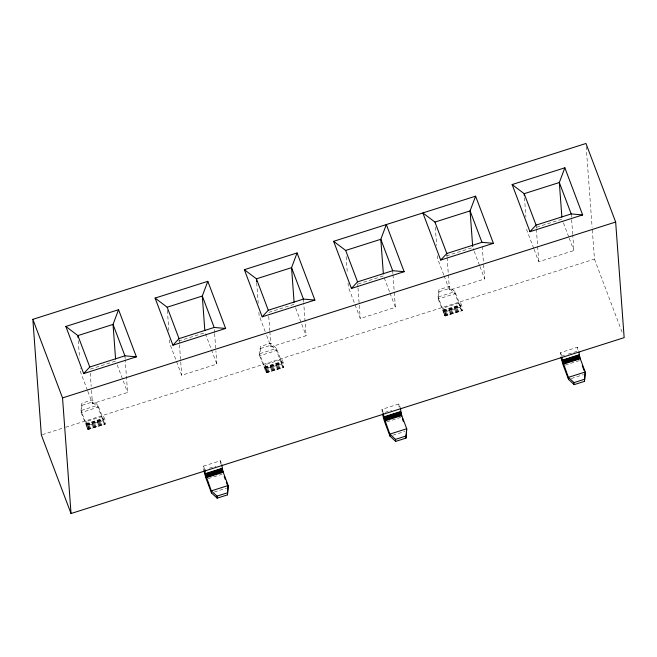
<?xml version="1.0" encoding="UTF-8"?>
<svg xmlns="http://www.w3.org/2000/svg" width="657" height="657" viewBox="0 0 657 657"><rect width="100%" height="100%" fill="white"/><g stroke="black" fill="none" stroke-linecap="round" stroke-linejoin="round"><path stroke-width="0.49" stroke-dasharray="3.29 2.46" d="M105.112 424.217L103.157 420.833L98 407.217L97.852 405.18L80.983 410.543L81.131 412.58L87.956 429.481L105.112 424.217L104.972 420.012L103.486 416.086L86.617 421.449L86.708 425.145L80.983 410.543L81.887 403.217L92.202 399.941L97.852 405.18L103.658 419.823L103.486 416.086M283.627 367.452L281.672 364.077L276.515 350.46L276.367 348.424L259.499 353.786L259.655 355.823L266.479 372.724L283.627 367.452L283.487 363.247L282.001 359.322L265.132 364.684L265.223 368.38L259.499 353.786L260.402 346.461L270.717 343.176L276.367 348.424L282.173 363.058L282.001 359.322M462.15 310.695L460.187 307.312L455.038 293.695L454.882 291.659L438.014 297.021L438.17 299.058L444.994 315.96L462.15 310.695L462.002 306.49L460.516 302.565L443.647 307.928L443.82 311.656L438.014 297.021L438.917 289.696L449.232 286.419L454.882 291.659L460.688 306.293L460.516 302.565M82.035 405.254L81.131 412.58L98 407.217L92.35 401.977L82.035 405.254L81.887 403.217M260.55 348.489L259.655 355.823L276.515 350.46L270.865 345.212L260.55 348.489L260.402 346.461M439.073 291.733L438.17 299.058L455.038 293.695L449.38 288.456L439.073 291.733L438.917 289.696M90.354 369.127L115.731 361.054M178.63 341.057L204.992 332.672L211.111 348.859M268.869 312.362L294.246 304.298L295.33 307.148M358.122 283.98L383.507 275.915L389.626 292.102M446.407 255.91L472.761 247.533L473.845 250.391M536.646 227.223L562.022 219.151L563.098 222.009M87.792 391.276L92.465 403.653L127.606 392.475L125.216 359.913M169.547 339.776L169.851 343.849L181.726 375.27L216.867 364.101L215.89 350.871M266.668 335.464L270.98 346.888L306.121 335.719L303.731 303.148M348.062 283.019L348.366 287.084L360.241 318.514L395.383 307.336L394.257 292.069M444.099 275.85L449.503 290.131L484.644 278.954L483.519 263.687M534.075 249.373L538.756 261.749L573.898 250.572L572.781 235.313M42.319 434.655L64.797 427.51M65.774 427.198L594.462 259.096L592.203 228.398M85.977 423.74L102.845 418.378M264.492 366.984L281.36 361.621M443.015 310.219L459.875 304.856M86.157 424.159L103.026 418.796M264.672 367.403L281.541 362.04M443.188 310.638L460.056 305.275M86.322 424.521L103.19 419.158M264.837 367.756L281.705 362.393M443.352 310.999L460.22 305.636M86.469 424.808L103.338 419.445M264.985 368.043L281.853 362.68M443.5 311.287L460.368 305.924M86.601 425.013L103.732 419.642M265.116 368.257L282.247 362.878M443.631 311.492L460.771 306.113M86.708 425.145L103.707 419.774M265.223 368.38L282.223 363.009M443.82 311.656L460.746 306.252M88.12 429.596L88.104 425.375L104.972 420.012M266.643 372.839L266.619 368.618L283.487 363.247M445.159 316.074L445.134 311.853L462.002 306.49M86.289 426.196L103.157 420.833M264.804 369.439L281.672 364.077M443.327 312.675L460.187 307.312M86.625 427.009L103.494 421.646M265.141 370.252L282.009 364.89M443.656 313.488L460.524 308.125M86.946 427.732L103.814 422.369M265.461 370.975L282.329 365.612M443.976 314.21L460.844 308.847M87.241 428.348L104.11 422.985M265.757 371.591L282.625 366.228M444.28 314.826L461.148 309.463M87.512 428.857L104.381 423.494M266.028 372.092L282.896 366.729M444.551 315.335L461.419 309.964M87.759 429.235L105.227 423.765M266.274 372.47L283.742 367.008M444.789 315.713L462.257 310.244M87.956 429.481L105.194 424.061M266.479 372.724L283.709 367.296M444.994 315.96L462.224 310.531M205.666 469.402L203.793 470.001L203.489 466.125L220.358 460.762L221.836 464.688M382.234 412.268L382.004 409.36L398.873 403.998L400.056 407.143M564.568 355.289L560.823 356.48L560.52 352.604L577.388 347.241L578.579 350.378M209.411 468.211L215.972 466.125M385.117 412.341L391.679 410.264M568.321 354.098L577.692 351.117L577.388 347.241M208.195 478.649L222.255 474.173M386.71 421.884L400.77 417.417M565.234 365.12L579.285 360.652M214.297 492.027L226.476 488.151M392.812 435.263L404.991 431.394M571.327 378.506L583.506 374.63M594.462 259.096L622.343 332.861M563.46 222.961L568.863 237.243M569.217 238.195L573.898 250.572M533.722 248.42L526.881 230.328L526.659 227.273M560.52 352.604L561.71 355.741M474.206 251.344L479.602 265.625M479.963 266.578L484.644 278.954M443.738 274.897L437.619 258.71L437.398 255.655M443.647 307.928L445.134 311.853M389.987 293.055L395.383 307.336M382.004 409.36L383.491 413.294M295.691 308.1L306.121 335.719M265.223 331.654L259.104 315.467L258.883 312.412M265.132 364.684L266.619 368.618M211.464 349.811L216.867 364.101M203.489 466.125L204.976 470.051M117.168 364.865L127.606 392.475M87.43 390.324L80.589 372.232L80.294 368.158M86.617 421.449L88.104 425.375M398.873 403.998L399.177 407.874M220.358 460.762L220.662 464.639M586.192 146.552L592.129 227.379M571.204 213.936L572.699 234.294M536.071 225.113L536.293 228.16M536.367 229.178L537.566 245.463M537.64 246.482L538.756 261.749M524.491 197.757L525.912 217.097M482.246 246.391L483.445 262.669M446.809 253.495L447.031 256.542M447.105 257.56L448.304 273.846M448.378 274.864L449.503 290.131M435.304 227.158L436.65 245.48M392.689 270.7L392.919 273.755M392.993 274.766L394.184 291.051M357.704 283.906L357.925 286.961M357.999 287.98L359.198 304.265M359.272 305.283L360.241 318.514M346.124 256.558L347.315 272.836M303.435 299.083L303.657 302.13M268.738 316.362L269.789 330.611M269.863 331.621L270.98 346.888M256.715 282.904L258.209 303.255M214.322 329.494L214.552 332.549M214.625 333.567L215.816 349.853M179.106 339.653L179.41 343.718M179.484 344.736L181.726 375.27M167.379 310.26L168.874 330.619M124.92 355.839L125.142 358.894M90.223 373.119L91.2 386.349M91.495 390.422L92.465 403.653M78.273 340.679L79.546 357.983"/><path stroke-width="0.99" d="M203.892 470.65L205.97 478.239L211.48 492.922L217.138 498.162L227.453 494.885L228.201 485.523L222.838 471.192L221.836 464.688M227.453 494.885L228.201 485.523L211.332 490.886L211.48 492.922M382.407 413.894L384.493 421.482L390.003 436.158L395.654 441.405L405.969 438.12L406.716 428.758L401.353 414.436L400.359 407.923M405.969 438.12L406.716 428.758L389.847 434.121L390.003 436.158M560.93 357.129L563.008 364.717L568.519 379.401L574.169 384.641L584.484 381.364L585.231 372.002L579.876 357.671L578.94 352.07M584.484 381.364L585.231 372.002L568.371 377.364L568.519 379.401M118.556 309.702L136.369 356.833L83.661 373.595L65.848 326.455L118.556 309.702L113.037 324.418L115.583 359.018M207.817 281.319L225.63 328.451L172.922 345.212L155.101 298.081L207.817 281.319L202.299 296.036L204.836 330.643M297.071 252.937L314.892 300.068L262.176 316.83L244.363 269.698L297.071 252.937L291.56 267.654L294.098 302.261M383.36 273.879L380.814 239.279L386.332 224.554L404.145 271.686L351.438 288.448L333.625 241.316L475.594 196.172L470.075 210.897L472.687 246.515M564.848 167.798L582.66 214.929L529.953 231.691L512.14 184.551L564.848 167.798L559.329 182.515L561.875 217.114M83.661 373.595L89.779 367.017L124.92 355.839L136.369 356.833M172.922 345.212L179.032 338.634L214.174 327.457L225.63 328.451M262.176 316.83L268.294 310.252L303.435 299.083L314.892 300.068M351.438 288.448L357.548 281.869L392.689 270.7L404.145 271.686M446.809 253.495L434.934 222.066L422.878 212.934L440.691 260.065L446.809 253.495L481.951 242.318L493.407 243.312L475.594 196.172M529.953 231.691L536.071 225.113L571.204 213.936L582.66 214.929M32.85 319.351L585.97 143.481L615.658 222.033L624.15 337.649L71.03 513.519L41.342 434.967L32.85 319.351L62.538 397.904L71.03 513.519M155.101 298.081L167.157 307.213L202.299 296.036L214.174 327.457M333.625 241.316L345.672 250.448L380.814 239.279L392.689 270.7M434.934 222.066L470.075 210.897L481.951 242.318M440.691 260.065L493.407 243.312M62.538 397.904L615.658 222.033M217.138 498.162L216.991 496.125L211.332 490.886L205.247 473.681L222.115 468.318M395.654 441.405L395.506 439.369L389.847 434.121L383.77 416.924L400.639 411.561M574.169 384.641L574.021 382.604L568.371 377.364L562.285 360.159L579.154 354.796M205.312 474.05L222.181 468.687M383.828 417.285L400.696 411.923M562.343 360.521L579.211 355.158M205.403 474.469L222.271 469.106M383.918 417.712L400.786 412.35M562.433 360.948L579.302 355.585M205.518 474.945L222.378 469.583M384.033 418.189L400.901 412.826M562.548 361.424L579.417 356.061M205.649 475.463L222.518 470.1M384.164 418.698L401.033 413.335M562.679 361.941L579.548 356.579M205.805 476.005L222.674 470.642M384.32 419.24L401.189 413.877M562.835 362.483L579.704 357.121M205.97 476.555L222.838 471.192M384.485 419.798L401.353 414.436M563.008 363.034L579.876 357.671M206.15 477.113L223.019 471.742M384.665 420.349L401.534 414.986M563.18 363.584L580.049 358.221M206.339 477.647L223.208 472.284M384.854 420.891L401.723 415.528M563.369 364.126L580.238 358.763M216.991 496.125L227.297 492.849M395.506 439.369L405.812 436.092M574.021 382.604L584.336 379.327M512.14 184.551L524.187 193.692L536.071 225.113M244.363 269.698L256.419 278.831L268.294 310.252M65.848 326.455L77.904 335.596L89.779 367.017M571.204 213.936L559.329 182.515L524.187 193.692L524.343 195.72M582.291 365.826L584.007 370.384M345.672 250.448L357.548 281.869M402.396 418.944L403.431 421.679M303.435 299.083L291.56 267.654L256.419 278.831L256.641 281.886M167.157 307.213L179.032 338.634M224.226 476.612L225.252 479.347M226.287 482.09L228.349 487.56M124.92 355.839L113.037 324.418L77.904 335.596L78.052 337.624M401.016 415.084L401.361 416.119M562.072 357.441L562.285 360.159M383.491 413.294L383.77 416.924M205.041 470.962L205.247 473.681"/></g></svg>
